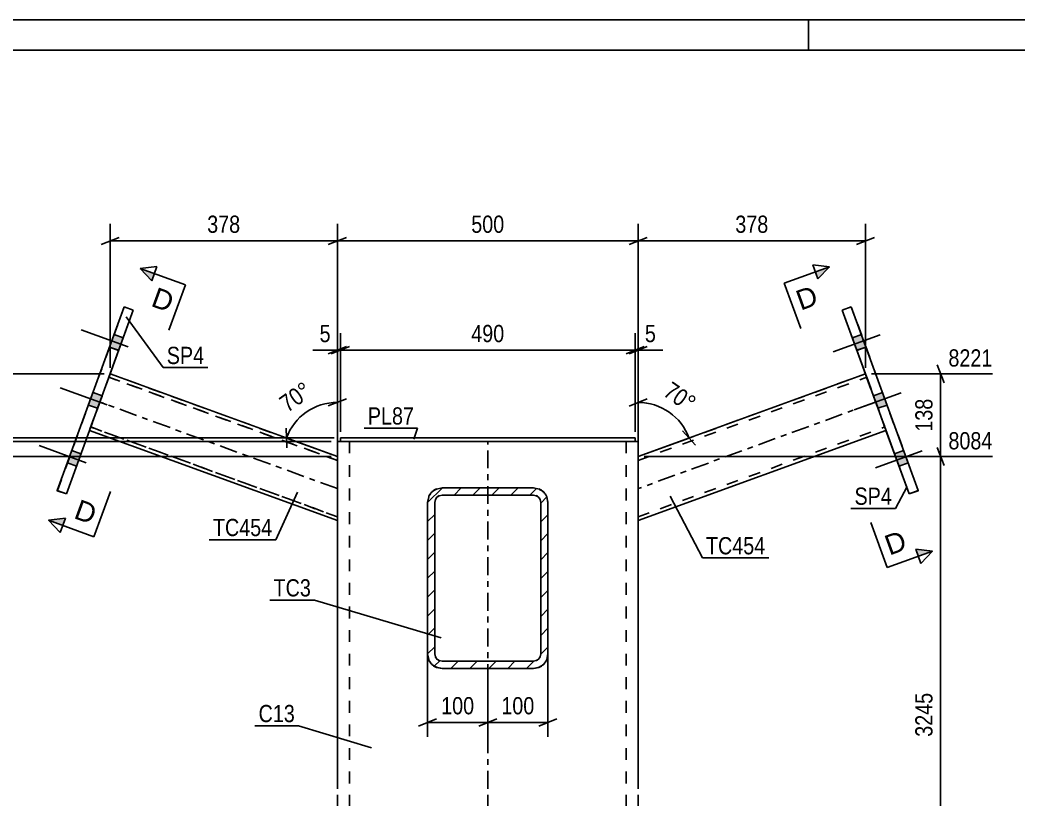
# Model space of a CAD drawing. Header units: millimetres. Extents: x 0 to 594, y 0 to 420.
# Drawn here: x 253 to 418.8, y 290.5 to 420 of the extents above; entities that cross this region are included whole.
import ezdxf

# ---------------------------------------------------------------- set-up
doc = ezdxf.new("R2010")
doc.units = ezdxf.units.MM
doc.linetypes.add('DXK_LINE_DOT2', pattern=[3.9198, 1.9599, -1.9599])
doc.linetypes.add('DXK_LINE_DOT3', pattern=[5.9187, 2.979, -0.9799, 0.9799, -0.9799])
doc.styles.add('Arial', font='ARIAL.TTF', dxfattribs={"height": 0.2})
doc.styles.add('Arial Narrow', font='ARIALN.TTF', dxfattribs={"height": 0.2})

# ---------------------------------------------------------------- blocks, each defined once
blk = doc.blocks.new('Unknown-681868662-1134')
at = {"color": 5, "linetype": 'Continuous'}
for p, q in [((594, 420), (0, 420)), ((384, 415), (384, 420)), ((589, 415), (5, 415))]:
    blk.add_line(p, q, dxfattribs=at)
blk = doc.blocks.new('Part-681868662-1384 - 1250')
at = {"color": 7, "linetype": 'DXK_LINE_DOT2'}
for p, q in [((267.68, 360.49), (264.74, 352.39)), ((267.68, 360.49), (264.77, 352.48)), ((267.67, 360.46), (264.78, 352.52)), ((267.67, 360.45), (264.85, 352.7)), ((267.67, 360.45), (267.71, 360.58)), ((267.71, 360.58), (267.67, 360.46)), ((267.82, 360.85), (267.68, 360.49)), ((267.68, 360.49), (267.82, 360.85)), ((267.71, 360.58), (267.73, 360.62)), ((267.73, 360.62), (267.71, 360.58)), ((267.73, 360.62), (305.71, 346.8)), ((305.71, 346.8), (267.73, 360.62)), ((267.73, 360.62), (267.73, 360.62)), ((267.9, 361.1), (267.82, 360.85)), ((267.82, 360.85), (267.9, 361.1)), ((267.94, 361.18), (267.9, 361.1)), ((267.9, 361.1), (267.94, 361.18)), ((305.71, 347.43), (267.94, 361.18)), ((267.94, 361.18), (267.94, 361.18)), ((264.55, 351.87), (264.52, 351.79)), ((264.52, 351.79), (264.55, 351.87)), ((264.52, 351.79), (264.52, 351.79)), ((264.64, 352.12), (264.55, 351.87)), ((264.55, 351.87), (264.64, 352.12)), ((264.64, 352.12), (264.77, 352.48)), ((264.74, 352.39), (264.64, 352.12)), ((264.74, 352.39), (264.72, 352.35)), ((264.72, 352.35), (264.74, 352.39)), ((264.72, 352.35), (305.71, 337.43)), ((305.71, 337.43), (264.72, 352.35)), ((264.72, 352.35), (264.72, 352.35)), ((264.78, 352.52), (264.74, 352.39)), ((264.74, 352.39), (264.77, 352.48)), ((264.77, 352.48), (264.78, 352.52)), ((264.78, 352.52), (264.85, 352.7)), ((305.71, 336.79), (305.71, 347.44))]:
    blk.add_line(p, q, dxfattribs=at)
at = {"color": 2, "linetype": 'Continuous'}
for p, q in [((305.71, 347.44), (267.94, 361.18)), ((264.52, 351.79), (305.71, 336.79)), ((305.71, 336.79), (264.52, 351.79))]:
    blk.add_line(p, q, dxfattribs=at)
at = {"color": 7, "linetype": 'DXK_LINE_DOT3'}
blk.add_line((305.71, 342.11), (266.23, 356.49), dxfattribs=at)
blk = doc.blocks.new('Part-681868662-1276 - 1250')
at = {"color": 2, "linetype": 'Continuous'}
for p, q in [((391.14, 372.31), (389.64, 371.76)), ((389.64, 371.76), (400.75, 341.22)), ((389.64, 371.76), (389.64, 371.75)), ((389.64, 371.75), (389.64, 371.75)), ((389.64, 371.75), (393.48, 361.18)), ((402.26, 341.77), (391.14, 372.31)), ((396.9, 351.79), (400.75, 341.21)), ((400.75, 341.22), (402.26, 341.77)), ((402.26, 341.76), (400.75, 341.21)), ((402.26, 341.76), (402.25, 341.77)), ((402.26, 341.77), (402.26, 341.76)), ((400.75, 341.21), (400.75, 341.22))]:
    blk.add_line(p, q, dxfattribs=at)
at = {"color": 7, "linetype": 'DXK_LINE_DOT2'}
for p, q in [((389.64, 371.75), (391.14, 372.3)), ((391.14, 372.31), (391.14, 372.3)), ((402.25, 341.77), (391.14, 372.3)), ((393.48, 361.18), (396.9, 351.79))]:
    blk.add_line(p, q, dxfattribs=at)
blk = doc.blocks.new('Part-681868662-1306 - 1250')
at = {"color": 2, "linetype": 'Continuous'}
for p, q in [((393.48, 361.18), (355.71, 347.44)), ((355.71, 336.79), (396.9, 351.79)), ((355.71, 336.79), (396.9, 351.79))]:
    blk.add_line(p, q, dxfattribs=at)
at = {"color": 7, "linetype": 'DXK_LINE_DOT2'}
for p, q in [((355.71, 347.43), (393.48, 361.18)), ((355.71, 346.8), (393.69, 360.62)), ((355.71, 346.8), (393.69, 360.62)), ((393.48, 361.18), (393.48, 361.18)), ((393.48, 361.18), (393.52, 361.1)), ((393.52, 361.1), (393.48, 361.18)), ((393.52, 361.1), (393.6, 360.85)), ((393.6, 360.85), (393.52, 361.1)), ((393.6, 360.85), (393.74, 360.49)), ((393.69, 360.62), (393.6, 360.85)), ((393.69, 360.62), (396.68, 352.39)), ((393.69, 360.62), (393.69, 360.62)), ((393.71, 360.58), (393.69, 360.62)), ((393.69, 360.62), (393.71, 360.58)), ((393.75, 360.46), (393.71, 360.58)), ((393.71, 360.58), (393.75, 360.45)), ((393.74, 360.49), (396.65, 352.48)), ((393.75, 360.46), (396.64, 352.52)), ((393.75, 360.45), (393.82, 360.27)), ((393.82, 360.27), (396.64, 352.52)), ((355.71, 337.43), (396.7, 352.35)), ((355.71, 337.43), (396.7, 352.35)), ((396.64, 352.52), (396.68, 352.39)), ((396.68, 352.39), (396.64, 352.52)), ((396.65, 352.48), (396.78, 352.12)), ((396.68, 352.39), (396.7, 352.35)), ((396.7, 352.35), (396.68, 352.39)), ((396.78, 352.12), (396.68, 352.39)), ((396.7, 352.35), (396.7, 352.35)), ((396.78, 352.12), (396.87, 351.87)), ((396.87, 351.87), (396.78, 352.12)), ((396.87, 351.87), (396.9, 351.79)), ((396.9, 351.79), (396.87, 351.87)), ((396.9, 351.79), (396.9, 351.79)), ((355.71, 347.44), (355.71, 336.79))]:
    blk.add_line(p, q, dxfattribs=at)
at = {"color": 7, "linetype": 'DXK_LINE_DOT3'}
blk.add_line((395.19, 356.49), (355.71, 342.11), dxfattribs=at)
blk = doc.blocks.new('Part-681868662-1321 - 1250')
at = {"color": 2, "linetype": 'Continuous'}
for p, q in [((355.21, 350.54), (306.21, 350.54)), ((306.21, 349.94), (306.21, 350.54)), ((355.21, 349.94), (355.21, 350.54)), ((306.21, 349.94), (307.89, 349.94)), ((355.21, 349.94), (353.53, 349.94))]:
    blk.add_line(p, q, dxfattribs=at)
at = {"color": 7, "linetype": 'DXK_LINE_DOT2'}
for p, q in [((306.21, 350.53), (355.21, 350.53)), ((306.21, 349.93), (306.21, 349.94)), ((306.21, 349.93), (306.21, 349.94)), ((355.21, 349.93), (306.21, 349.93)), ((353.53, 349.94), (307.89, 349.94)), ((355.21, 349.93), (355.21, 349.94)), ((355.21, 349.94), (355.21, 349.93))]:
    blk.add_line(p, q, dxfattribs=at)
blk = doc.blocks.new('Part-681868662-1347 - 1250')
at = {"color": 7, "linetype": 'DXK_LINE_DOT2'}
for p, q in [((323.11, 342.21), (322.19, 342.03)), ((323.11, 342.21), (338.31, 342.21)), ((323.11, 342.21), (323.11, 342.21)), ((338.31, 342.21), (338.31, 342.21)), ((339.23, 342.03), (338.31, 342.21)), ((320.89, 340.73), (320.71, 339.81)), ((321.91, 339.81), (322, 340.27)), ((322, 340.27), (322, 340.27)), ((322.65, 340.92), (323.11, 341.01)), ((323.11, 341.01), (323.11, 341.01)), ((323.11, 341.01), (338.31, 341.01)), ((338.31, 341.01), (338.31, 341.01)), ((338.31, 341.01), (338.77, 340.92)), ((339.42, 340.27), (339.42, 340.27)), ((339.42, 340.27), (339.51, 339.81)), ((340.71, 339.81), (340.53, 340.73)), ((320.71, 339.81), (320.71, 314.61)), ((321.91, 339.81), (321.91, 339.81)), ((321.91, 314.61), (321.91, 339.81)), ((339.51, 339.81), (339.51, 339.81)), ((339.51, 314.61), (339.51, 339.81)), ((340.71, 339.81), (340.71, 314.61)), ((320.71, 314.61), (320.89, 313.7)), ((320.89, 313.69), (320.89, 313.7)), ((321.91, 314.61), (321.91, 314.61)), ((322, 314.15), (321.91, 314.61)), ((339.51, 314.61), (339.42, 314.15)), ((339.51, 314.61), (339.51, 314.61)), ((340.53, 313.7), (340.71, 314.61)), ((340.53, 313.69), (340.53, 313.7)), ((322.19, 312.4), (323.11, 312.21)), ((323.11, 313.41), (322.65, 313.51)), ((323.11, 313.41), (323.11, 313.41)), ((323.11, 313.41), (338.31, 313.41)), ((323.11, 312.21), (338.31, 312.21)), ((323.11, 312.21), (323.11, 312.21)), ((338.77, 313.51), (338.31, 313.41)), ((338.31, 313.41), (338.31, 313.41)), ((338.31, 312.21), (339.23, 312.4)), ((338.31, 312.21), (338.31, 312.21))]:
    blk.add_line(p, q, dxfattribs=at)
at = {"color": 7, "linetype": 'DXK_LINE_DOT3'}
blk.add_line((330.71, 327.21), (330.71, 327.22), dxfattribs=at)
at = {"color": 7, "linetype": 'DXK_LINE_DOT2'}
for centre, radius, start, end in [((323.11, 339.81), 2.4, 112.5, 157.5), ((338.31, 339.81), 2.4, 22.5, 67.5), ((323.11, 339.81), 1.2, 112.5, 157.5), ((338.31, 339.81), 1.2, 22.5, 67.5), ((323.11, 314.61), 2.4, 202.5, 247.5), ((323.11, 314.61), 1.2, 202.5, 247.5), ((338.31, 314.61), 1.2, 292.5, 337.5), ((338.31, 314.61), 2.4, 292.5, 337.5)]:
    blk.add_arc(centre, radius, start, end, dxfattribs=at)
blk = doc.blocks.new('Part-681868662-1379 - 1250')
at = {"linetype": 'Continuous'}
h = blk.add_hatch(dxfattribs=at)
h.set_pattern_fill('', scale=0.7, style=0, pattern_type=0)
h.set_pattern_definition([(45, (320.71, 314.626), (-1.57154, 1.57154), [])])
h.paths.add_polyline_path([(320.71, 339.83), (320.71, 314.63), (320.89, 313.71), (321.41, 312.93), (322.19, 312.41), (323.11, 312.23), (338.31, 312.23), (339.23, 312.41), (340.01, 312.93), (340.53, 313.71), (340.71, 314.63), (340.71, 339.83), (340.53, 340.74), (340.01, 341.52), (339.23, 342.04), (338.31, 342.23), (323.11, 342.23), (322.19, 342.04), (321.41, 341.52), (320.89, 340.74)])
h.paths.add_polyline_path([(322.26, 340.67), (322.65, 340.93), (323.11, 341.03), (338.31, 341.03), (338.77, 340.93), (339.16, 340.67), (339.42, 340.29), (339.51, 339.83), (339.51, 314.63), (339.42, 314.17), (339.16, 313.78), (338.77, 313.52), (338.31, 313.43), (323.11, 313.43), (322.65, 313.52), (322.26, 313.78), (322, 314.17), (321.91, 314.63), (321.91, 339.83), (322, 340.29)])
at = {"color": 2, "linetype": 'Continuous'}
for p, q in [((323.11, 342.23), (322.19, 342.04)), ((323.11, 342.23), (338.31, 342.23)), ((339.23, 342.04), (338.31, 342.23)), ((320.89, 340.74), (320.71, 339.83)), ((321.91, 339.83), (322, 340.29)), ((322.65, 340.93), (323.11, 341.03)), ((323.11, 341.02), (322.65, 340.93)), ((323.11, 341.02), (323.11, 341.03)), ((323.11, 341.03), (338.31, 341.03)), ((323.11, 341.02), (338.31, 341.02)), ((338.31, 341.02), (338.31, 341.03)), ((338.31, 341.03), (338.77, 340.93)), ((338.77, 340.93), (338.31, 341.02)), ((339.42, 340.29), (339.51, 339.83)), ((340.71, 339.83), (340.53, 340.74)), ((320.71, 314.63), (320.71, 339.83)), ((321.91, 314.63), (321.91, 339.83)), ((339.51, 314.63), (339.51, 339.83)), ((340.71, 314.63), (340.71, 339.83)), ((320.71, 314.63), (320.89, 313.71)), ((322, 314.17), (321.91, 314.63)), ((339.51, 314.63), (339.42, 314.17)), ((340.53, 313.71), (340.71, 314.63)), ((323.11, 312.22), (322.19, 312.41)), ((322.19, 312.41), (323.11, 312.23)), ((323.11, 313.43), (322.65, 313.52)), ((323.11, 313.43), (338.31, 313.43)), ((323.11, 312.22), (323.11, 312.23)), ((323.11, 312.23), (338.31, 312.23)), ((323.11, 312.22), (338.31, 312.22)), ((338.77, 313.52), (338.31, 313.43)), ((339.23, 312.41), (338.31, 312.22)), ((338.31, 312.23), (339.23, 312.41)), ((338.31, 312.22), (338.31, 312.23))]:
    blk.add_line(p, q, dxfattribs=at)
at = {"color": 7, "linetype": 'DXK_LINE_DOT2'}
for p, q in [((322.19, 342.04), (323.11, 342.22)), ((323.11, 342.22), (323.11, 342.23)), ((323.11, 342.22), (338.31, 342.22)), ((338.31, 342.22), (338.31, 342.23)), ((338.31, 342.22), (339.23, 342.04)), ((320.71, 339.82), (320.89, 340.74)), ((322, 340.28), (321.91, 339.82)), ((322, 340.28), (322, 340.29)), ((339.42, 340.28), (339.42, 340.29)), ((339.51, 339.82), (339.42, 340.28)), ((340.53, 340.74), (340.71, 339.82)), ((320.71, 339.83), (320.71, 314.62)), ((321.91, 339.82), (321.91, 339.83)), ((321.91, 314.62), (321.91, 339.82)), ((339.51, 339.82), (339.51, 339.83)), ((339.51, 314.62), (339.51, 339.82)), ((340.71, 339.83), (340.71, 314.62)), ((320.89, 313.7), (320.71, 314.62)), ((320.89, 313.7), (320.89, 313.71)), ((321.91, 314.62), (321.91, 314.63)), ((321.91, 314.62), (322, 314.16)), ((339.42, 314.16), (339.51, 314.62)), ((339.51, 314.62), (339.51, 314.63)), ((340.71, 314.62), (340.53, 313.7)), ((340.53, 313.7), (340.53, 313.71)), ((340.71, 314.62), (340.71, 314.63)), ((322.65, 313.51), (323.11, 313.42)), ((323.11, 313.42), (323.11, 313.43)), ((323.11, 313.42), (338.31, 313.42)), ((338.31, 313.42), (338.77, 313.51)), ((338.31, 313.42), (338.31, 313.43))]:
    blk.add_line(p, q, dxfattribs=at)
at = {"color": 7, "linetype": 'DXK_LINE_DOT3'}
blk.add_line((330.71, 327.22), (330.71, 327.23), dxfattribs=at)
at = {"color": 7, "linetype": 'DXK_LINE_DOT2'}
for centre, radius, start, end in [((323.11, 339.82), 2.4, 112.5, 157.5), ((338.31, 339.82), 2.4, 22.5, 67.5), ((323.11, 314.62), 1.2, 202.5, 247.5), ((338.31, 314.62), 1.2, 292.5, 337.5)]:
    blk.add_arc(centre, radius, start, end, dxfattribs=at)
at = {"color": 2, "linetype": 'Continuous'}
for centre, radius, start, end in [((323.11, 339.83), 2.4, 112.5, 157.5), ((338.31, 339.83), 2.4, 22.5, 67.5), ((323.11, 339.82), 1.2, 112.5, 157.5), ((323.11, 339.83), 1.2, 112.5, 157.5), ((338.31, 339.82), 1.2, 22.5, 67.5), ((338.31, 339.83), 1.2, 22.5, 67.5), ((323.11, 314.63), 2.4, 202.5, 247.5), ((323.11, 314.62), 2.4, 202.5, 247.5), ((323.11, 314.63), 1.2, 202.5, 247.5), ((338.31, 314.63), 1.2, 292.5, 337.5), ((338.31, 314.63), 2.4, 292.5, 337.5), ((338.31, 314.62), 2.4, 292.5, 337.5)]:
    blk.add_arc(centre, radius, start, end, dxfattribs=at)
blk = doc.blocks.new('Part-681868662-1464 - 1250')
at = {"linetype": 'Continuous'}
blk.add_hatch(color=2, dxfattribs=at).paths.add_polyline_path([(305.71, 210.96), (304.91, 212.36), (306.51, 212.36)])
at = {"color": 2, "linetype": 'Continuous'}
for p, q in [((305.71, 349.94), (305.71, 292.21)), ((305.71, 349.94), (306.01, 349.94)), ((306.01, 349.94), (306.21, 349.94)), ((307.89, 349.94), (308.18, 349.94)), ((308.18, 349.94), (309.71, 349.94)), ((309.71, 349.94), (351.71, 349.94)), ((351.71, 349.94), (353.24, 349.94)), ((353.53, 349.94), (353.24, 349.94)), ((355.41, 349.94), (355.21, 349.94)), ((355.41, 349.94), (355.71, 349.94)), ((355.71, 349.94), (355.71, 292.21)), ((305.71, 291.21), (305.71, 211.9)), ((355.71, 291.21), (355.71, 211.9)), ((305.71, 210.96), (304.91, 212.36)), ((304.91, 212.36), (306.51, 212.36)), ((306.51, 212.36), (305.71, 210.96)), ((305.71, 210.9), (305.71, 190.9)), ((355.71, 210.9), (355.71, 190.9))]:
    blk.add_line(p, q, dxfattribs=at)
at = {"color": 7, "linetype": 'DXK_LINE_DOT2'}
for p, q in [((306.01, 349.93), (305.71, 349.93)), ((306.88, 349.93), (306.01, 349.93)), ((306.21, 349.94), (306.88, 349.94)), ((306.88, 349.94), (307.89, 349.94)), ((308.18, 349.93), (306.88, 349.93)), ((307.71, 349.94), (307.71, 292.21)), ((307.86, 349.94), (307.71, 349.94)), ((307.71, 349.93), (307.86, 349.93)), ((308.3, 349.94), (307.86, 349.94)), ((307.86, 349.93), (308.3, 349.93)), ((309.71, 349.93), (308.18, 349.93)), ((308.94, 349.94), (308.3, 349.94)), ((308.3, 349.93), (308.94, 349.93)), ((309.71, 349.94), (308.94, 349.94)), ((308.94, 349.93), (309.71, 349.93)), ((309.71, 349.94), (351.71, 349.94)), ((309.71, 349.93), (351.71, 349.93)), ((309.71, 349.93), (351.71, 349.93)), ((352.48, 349.94), (351.71, 349.94)), ((351.71, 349.93), (352.48, 349.93)), ((353.24, 349.93), (351.71, 349.93)), ((353.12, 349.94), (352.48, 349.94)), ((352.48, 349.93), (353.12, 349.93)), ((353.56, 349.94), (353.12, 349.94)), ((353.12, 349.93), (353.56, 349.93)), ((354.54, 349.93), (353.24, 349.93)), ((354.54, 349.94), (353.53, 349.94)), ((353.71, 349.94), (353.56, 349.94)), ((353.56, 349.93), (353.71, 349.93)), ((353.71, 349.94), (353.71, 292.21)), ((355.21, 349.94), (354.54, 349.94)), ((355.41, 349.93), (354.54, 349.93)), ((355.71, 349.93), (355.41, 349.93)), ((307.71, 291.21), (307.71, 211.9)), ((353.71, 291.21), (353.71, 211.9)), ((307.71, 210.9), (307.71, 175.89)), ((353.71, 210.9), (353.71, 175.89)), ((305.71, 190.9), (305.71, 175.89)), ((355.71, 190.9), (355.71, 175.89)), ((305.71, 175.89), (305.71, 175.9)), ((306.01, 175.9), (305.71, 175.9)), ((305.71, 175.89), (306.01, 175.89)), ((306.88, 175.9), (306.01, 175.9)), ((306.01, 175.89), (306.88, 175.89)), ((308.18, 175.9), (306.88, 175.9)), ((306.88, 175.89), (308.18, 175.89)), ((307.71, 175.89), (307.71, 175.9)), ((307.71, 175.9), (307.86, 175.9)), ((307.86, 175.89), (307.71, 175.89)), ((307.86, 175.9), (308.3, 175.9)), ((308.3, 175.89), (307.86, 175.89)), ((309.71, 175.9), (308.18, 175.9)), ((308.18, 175.89), (309.71, 175.89)), ((308.3, 175.9), (308.94, 175.9)), ((308.94, 175.89), (308.3, 175.89)), ((308.94, 175.9), (309.71, 175.9)), ((309.71, 175.89), (308.94, 175.89)), ((309.71, 175.9), (351.71, 175.9)), ((309.71, 175.9), (351.71, 175.9)), ((309.71, 175.89), (351.71, 175.89)), ((309.71, 175.89), (351.71, 175.89)), ((351.71, 175.9), (352.48, 175.9)), ((353.24, 175.9), (351.71, 175.9)), ((352.48, 175.89), (351.71, 175.89)), ((351.71, 175.89), (353.24, 175.89)), ((352.48, 175.9), (353.12, 175.9)), ((353.12, 175.89), (352.48, 175.89)), ((353.12, 175.9), (353.56, 175.9)), ((353.56, 175.89), (353.12, 175.89)), ((354.54, 175.9), (353.24, 175.9)), ((353.24, 175.89), (354.54, 175.89)), ((353.56, 175.9), (353.71, 175.9)), ((353.71, 175.89), (353.56, 175.89)), ((353.71, 175.89), (353.71, 175.9)), ((355.41, 175.9), (354.54, 175.9)), ((354.54, 175.89), (355.41, 175.89)), ((355.71, 175.9), (355.41, 175.9)), ((355.41, 175.89), (355.71, 175.89)), ((355.71, 175.89), (355.71, 175.9))]:
    blk.add_line(p, q, dxfattribs=at)
at = {"color": 7, "linetype": 'DXK_LINE_DOT3'}
for p, q in [((330.71, 292.21), (330.71, 349.94)), ((330.71, 211.9), (330.71, 291.21)), ((330.71, 175.89), (330.71, 210.9))]:
    blk.add_line(p, q, dxfattribs=at)
at = {"color": 2, "linetype": 'Continuous'}
blk.add_circle((305.71, 211.86), 1, dxfattribs=at)
blk = doc.blocks.new('Part-681868662-1406 - 1250')
at = {"color": 2, "linetype": 'Continuous'}
for p, q in [((270.28, 372.31), (259.16, 341.77)), ((260.67, 341.22), (271.78, 371.76)), ((271.78, 371.75), (267.94, 361.18)), ((271.78, 371.76), (270.28, 372.31)), ((271.78, 371.76), (271.78, 371.75)), ((271.78, 371.75), (271.78, 371.75)), ((264.52, 351.79), (260.67, 341.21)), ((259.16, 341.77), (260.67, 341.22)), ((259.16, 341.77), (259.16, 341.76)), ((259.16, 341.76), (259.17, 341.77)), ((260.67, 341.21), (259.16, 341.76)), ((260.67, 341.22), (260.67, 341.21))]:
    blk.add_line(p, q, dxfattribs=at)
at = {"color": 7, "linetype": 'DXK_LINE_DOT2'}
for p, q in [((259.17, 341.77), (270.28, 372.3)), ((270.28, 372.31), (270.28, 372.3)), ((270.28, 372.3), (271.78, 371.75)), ((267.94, 361.18), (264.52, 351.79))]:
    blk.add_line(p, q, dxfattribs=at)
blk = doc.blocks.new('Bolt-681868662-1407 - 1250')
at = {"linetype": 'Continuous'}
for points in [[(269.35, 365.08), (270.11, 367.15), (268.6, 367.7), (267.85, 365.63)], [(269.35, 365.08), (270.11, 367.15), (268.6, 367.7), (267.85, 365.63)], [(269.35, 365.09), (270.11, 367.15), (268.6, 367.7), (267.85, 365.63)], [(265.85, 355.45), (266.6, 357.52), (265.1, 358.07), (264.35, 356)], [(265.85, 355.45), (266.6, 357.52), (265.1, 358.06), (264.35, 356)], [(262.34, 345.82), (263.1, 347.89), (261.59, 348.44), (260.84, 346.37)], [(262.34, 345.82), (263.1, 347.89), (261.59, 348.43), (260.84, 346.37)], [(262.34, 345.82), (263.1, 347.89), (261.59, 348.43), (260.84, 346.37)]]:
    blk.add_hatch(color=1, dxfattribs=at).paths.add_polyline_path(points)
at = {"color": 1, "linetype": 'Continuous'}
for p, q in [((270.95, 365.67), (263.15, 368.51)), ((270.95, 365.67), (263.15, 368.51)), ((270.95, 365.67), (263.15, 368.51)), ((270.11, 367.15), (268.6, 367.7)), ((270.11, 367.15), (268.6, 367.7)), ((270.11, 367.15), (268.6, 367.7)), ((269.35, 365.08), (267.85, 365.63)), ((269.35, 365.08), (267.85, 365.63)), ((269.35, 365.09), (267.85, 365.63)), ((267.45, 356.04), (259.65, 358.88)), ((267.45, 356.04), (259.65, 358.88)), ((266.6, 357.52), (265.1, 358.07)), ((266.6, 357.52), (265.1, 358.06)), ((265.85, 355.45), (264.35, 356)), ((265.85, 355.45), (264.35, 356)), ((263.94, 346.41), (256.14, 349.25)), ((263.94, 346.41), (256.14, 349.25)), ((263.94, 346.41), (256.14, 349.25)), ((263.1, 347.89), (261.59, 348.44)), ((263.1, 347.89), (261.59, 348.43)), ((263.1, 347.89), (261.59, 348.43)), ((262.34, 345.82), (260.84, 346.37)), ((262.34, 345.82), (260.84, 346.37)), ((262.34, 345.82), (260.84, 346.37))]:
    blk.add_line(p, q, dxfattribs=at)
blk = doc.blocks.new('Bolt-681868662-1485 - 1250')
at = {"linetype": 'Continuous'}
for points in [[(393.57, 365.63), (392.82, 367.7), (391.31, 367.15), (392.07, 365.08)], [(393.57, 365.63), (392.82, 367.7), (391.31, 367.15), (392.07, 365.08)], [(393.57, 365.63), (392.82, 367.7), (391.31, 367.15), (392.07, 365.09)], [(397.07, 356), (396.32, 358.07), (394.82, 357.52), (395.57, 355.45)], [(397.07, 356), (396.32, 358.06), (394.82, 357.52), (395.57, 355.45)], [(400.58, 346.37), (399.83, 348.44), (398.32, 347.89), (399.08, 345.82)], [(400.58, 346.37), (399.83, 348.43), (398.32, 347.89), (399.08, 345.82)], [(400.58, 346.37), (399.83, 348.43), (398.32, 347.89), (399.08, 345.82)]]:
    blk.add_hatch(color=1, dxfattribs=at).paths.add_polyline_path(points)
at = {"color": 1, "linetype": 'Continuous'}
for p, q in [((395.92, 367.66), (388.12, 364.82)), ((395.92, 367.66), (388.12, 364.82)), ((395.92, 367.65), (388.12, 364.82)), ((392.82, 367.7), (391.31, 367.15)), ((392.82, 367.7), (391.31, 367.15)), ((392.82, 367.7), (391.31, 367.15)), ((393.57, 365.63), (392.07, 365.08)), ((393.57, 365.63), (392.07, 365.08)), ((393.57, 365.63), (392.07, 365.09)), ((399.42, 358.03), (391.62, 355.19)), ((399.42, 358.02), (391.62, 355.18)), ((396.32, 358.07), (394.82, 357.52)), ((396.32, 358.06), (394.82, 357.52)), ((397.07, 356), (395.57, 355.45)), ((397.07, 356), (395.57, 355.45)), ((402.93, 348.39), (395.13, 345.55)), ((402.93, 348.39), (395.13, 345.55)), ((402.93, 348.39), (395.13, 345.56)), ((399.83, 348.44), (398.32, 347.89)), ((399.83, 348.43), (398.32, 347.89)), ((399.83, 348.43), (398.32, 347.89)), ((400.58, 346.37), (399.08, 345.82)), ((400.58, 346.37), (399.08, 345.82)), ((400.58, 346.37), (399.08, 345.82))]:
    blk.add_line(p, q, dxfattribs=at)
blk = doc.blocks.new('StraightDimension-681868662-1768 - 1250')
at = {"color": 7, "linetype": 'Continuous'}
for p, q in [((320.71, 326.21), (320.71, 300.84)), ((330.71, 311.23), (330.71, 300.84)), ((319.21, 302.64), (322.21, 303.84)), ((332.21, 303.84), (329.21, 302.64)), ((320.71, 303.24), (330.71, 303.24))]:
    blk.add_line(p, q, dxfattribs=at)
at = {"color": 0}
blk.add_wipeout([(329.05, 303.99), (329.05, 308.19), (322.37, 308.19), (322.37, 303.99)], dxfattribs=at)
at = {"color": 3, "style": 'Arial Narrow'}
blk.add_text('100', height=2.863, dxfattribs=at).set_placement((322.97, 304.59))
blk = doc.blocks.new('StraightDimension-681868662-10422 - 1250')
at = {"color": 7, "linetype": 'Continuous'}
for p, q in [((233.89, 348.44), (232.69, 351.44)), ((304.71, 349.94), (230.44, 349.94)), ((233.29, 175.89), (233.29, 349.94)), ((289.71, 175.89), (230.44, 175.89)), ((232.69, 177.39), (233.89, 174.39))]:
    blk.add_line(p, q, dxfattribs=at)
at = {"color": 0}
blk.add_wipeout([(232.54, 267.17), (228.34, 267.17), (228.34, 258.66), (232.54, 258.66)], dxfattribs=at)
at = {"color": 3, "style": 'Arial Narrow'}
blk.add_text('8109', height=2.863, rotation=90.0002, dxfattribs=at).set_placement((231.94, 259.26))
blk = doc.blocks.new('StraightDimension-681868662-1778 - 1250')
at = {"color": 7, "linetype": 'Continuous'}
for p, q in [((355.21, 351.54), (355.21, 367.95)), ((355.71, 350.94), (355.71, 367.95)), ((353.71, 364.5), (356.71, 365.7)), ((357.21, 365.7), (354.21, 364.5)), ((355.21, 365.1), (355.71, 365.1))]:
    blk.add_line(p, q, dxfattribs=at)
at = {"color": 0}
blk.add_wipeout([(359.26, 365.85), (359.26, 370.05), (356.23, 370.05), (356.23, 365.85)], dxfattribs=at)
at = {"color": 7, "linetype": 'Continuous'}
blk.add_line((355.71, 365.1), (359.79, 365.1), dxfattribs=at)
blk.add_line((355.71, 365.1), (359.79, 365.1), dxfattribs=at)
at = {"color": 3, "style": 'Arial Narrow'}
blk.add_text('5', height=2.86, dxfattribs=at).set_placement((356.83, 366.45))
blk = doc.blocks.new('AngleDimension-681868662-1524 - 1250')
at = {"color": 7, "linetype": 'Continuous'}
for p, q in [((304.21, 355.84), (307.21, 357.04)), ((305.71, 348.44), (305.71, 356.44)), ((305.71, 356.44), (305.71, 347.44)), ((297.2, 352.13), (297.3, 348.9)), ((297.25, 350.51), (305.71, 347.44))]:
    blk.add_line(p, q, dxfattribs=at)
blk.add_arc((305.71, 347.44), 9, 90, 160, dxfattribs=at)
at = {"color": 0}
blk.add_wipeout([(302.57, 357.55), (300.16, 360.99), (294.87, 357.28), (297.28, 353.84)], dxfattribs=at)
at = {"color": 3, "style": 'Arial Narrow'}
blk.add_text('70°', height=2.863, rotation=35.002, dxfattribs=at).set_placement((297.43, 354.68))
blk = doc.blocks.new('AngleDimension-681868662-1520 - 1250')
at = {"color": 7, "linetype": 'Continuous'}
for p, q in [((357.21, 357.03), (354.21, 355.83)), ((355.71, 348.43), (355.71, 356.43)), ((355.71, 356.43), (355.71, 347.43)), ((363.09, 351.71), (365.24, 349.3)), ((364.17, 350.51), (355.71, 347.43))]:
    blk.add_line(p, q, dxfattribs=at)
blk.add_arc((355.71, 347.43), 9, 20, 90, dxfattribs=at)
at = {"color": 0}
blk.add_wipeout([(364.14, 353.83), (366.55, 357.28), (361.26, 360.98), (358.85, 357.54)], dxfattribs=at)
at = {"color": 3, "style": 'Arial Narrow'}
blk.add_text('70°', height=2.863, rotation=-35.002, dxfattribs=at).set_placement((359.68, 357.69))
blk = doc.blocks.new('StraightDimension-681868662-1759 - 1250')
at = {"color": 7, "linetype": 'Continuous'}
for p, q in [((340.71, 326.21), (340.71, 300.84)), ((330.71, 311.23), (330.71, 300.84)), ((329.21, 302.64), (332.21, 303.84)), ((342.21, 303.84), (339.21, 302.64)), ((330.71, 303.24), (340.71, 303.24))]:
    blk.add_line(p, q, dxfattribs=at)
at = {"color": 0}
blk.add_wipeout([(339.05, 303.99), (339.05, 308.19), (332.37, 308.19), (332.37, 303.99)], dxfattribs=at)
at = {"color": 3, "style": 'Arial Narrow'}
blk.add_text('100', height=2.863, dxfattribs=at).set_placement((332.97, 304.59))
blk = doc.blocks.new('StraightDimension-681868662-1784 - 1250')
at = {"color": 7, "linetype": 'Continuous'}
for p, q in [((306.21, 351.54), (306.21, 367.95)), ((355.21, 351.54), (355.21, 367.95)), ((307.71, 365.7), (304.71, 364.5)), ((306.21, 365.1), (355.21, 365.1)), ((353.71, 364.5), (356.71, 365.7))]:
    blk.add_line(p, q, dxfattribs=at)
at = {"color": 0}
blk.add_wipeout([(334.05, 365.85), (334.05, 370.05), (327.37, 370.05), (327.37, 365.85)], dxfattribs=at)
at = {"color": 3, "style": 'Arial Narrow'}
blk.add_text('490', height=2.863, dxfattribs=at).set_placement((327.97, 366.45))
blk = doc.blocks.new('StraightDimension-681868662-1792 - 1250')
at = {"color": 7, "linetype": 'Continuous'}
for p, q in [((305.71, 350.94), (305.71, 367.95)), ((306.21, 351.54), (306.21, 367.95)), ((304.21, 364.5), (307.21, 365.7)), ((307.71, 365.7), (304.71, 364.5)), ((305.71, 365.1), (306.21, 365.1))]:
    blk.add_line(p, q, dxfattribs=at)
at = {"color": 0}
blk.add_wipeout([(305.18, 365.85), (305.18, 370.05), (302.16, 370.05), (302.16, 365.85)], dxfattribs=at)
at = {"color": 7, "linetype": 'Continuous'}
blk.add_line((305.71, 365.1), (301.63, 365.1), dxfattribs=at)
blk.add_line((305.71, 365.1), (301.63, 365.1), dxfattribs=at)
at = {"color": 3, "style": 'Arial Narrow'}
blk.add_text('5', height=2.86, dxfattribs=at).set_placement((302.76, 366.45))
blk = doc.blocks.new('StraightDimension-681868662-10421 - 1250')
at = {"color": 7, "linetype": 'Continuous'}
for p, q in [((232.69, 352.04), (233.89, 349.04)), ((305.21, 350.54), (230.44, 350.54)), ((233.89, 348.44), (232.69, 351.44)), ((233.29, 349.94), (233.29, 350.54)), ((304.71, 349.94), (230.44, 349.94))]:
    blk.add_line(p, q, dxfattribs=at)
at = {"color": 0}
blk.add_wipeout([(232.54, 354.09), (228.34, 354.09), (228.34, 351.07), (232.54, 351.07)], dxfattribs=at)
at = {"color": 7, "linetype": 'Continuous'}
blk.add_line((233.29, 350.54), (233.29, 354.62), dxfattribs=at)
blk.add_line((233.29, 350.54), (233.29, 354.62), dxfattribs=at)
at = {"color": 3, "style": 'Arial Narrow'}
blk.add_text('6', height=2.86, rotation=90.0002, dxfattribs=at).set_placement((231.94, 351.67))
blk = doc.blocks.new('StraightDimension-681868662-10577 - 1250')
at = {"color": 7, "linetype": 'Continuous'}
for p, q in [((355.71, 350.94), (355.71, 386.12)), ((393.48, 362.19), (393.48, 386.12)), ((357.21, 383.87), (354.21, 382.67)), ((355.71, 383.27), (393.48, 383.27)), ((391.98, 382.67), (394.98, 383.87))]:
    blk.add_line(p, q, dxfattribs=at)
at = {"color": 0}
blk.add_wipeout([(377.94, 384.02), (377.94, 388.22), (371.26, 388.22), (371.26, 384.02)], dxfattribs=at)
at = {"color": 3, "style": 'Arial Narrow'}
blk.add_text('378', height=2.863, dxfattribs=at).set_placement((371.86, 384.62))
blk = doc.blocks.new('StraightDimension-681868662-10578 - 1250')
at = {"color": 7, "linetype": 'Continuous'}
for p, q in [((305.71, 350.94), (305.71, 386.12)), ((355.71, 350.94), (355.71, 386.12)), ((307.21, 383.87), (304.21, 382.67)), ((305.71, 383.27), (355.71, 383.27)), ((354.21, 382.67), (357.21, 383.87))]:
    blk.add_line(p, q, dxfattribs=at)
at = {"color": 0}
blk.add_wipeout([(334.05, 384.02), (334.05, 388.22), (327.37, 388.22), (327.37, 384.02)], dxfattribs=at)
at = {"color": 3, "style": 'Arial Narrow'}
blk.add_text('500', height=2.863, dxfattribs=at).set_placement((327.97, 384.62))
blk = doc.blocks.new('StraightDimension-681868662-10579 - 1250')
at = {"color": 7, "linetype": 'Continuous'}
for p, q in [((267.94, 362.19), (267.94, 386.12)), ((305.71, 350.94), (305.71, 386.12)), ((269.44, 383.87), (266.44, 382.67)), ((267.94, 383.27), (305.71, 383.27)), ((304.21, 382.67), (307.21, 383.87))]:
    blk.add_line(p, q, dxfattribs=at)
at = {"color": 0}
blk.add_wipeout([(290.16, 384.02), (290.16, 388.22), (283.48, 388.22), (283.48, 384.02)], dxfattribs=at)
at = {"color": 3, "style": 'Arial Narrow'}
blk.add_text('378', height=2.863, dxfattribs=at).set_placement((284.08, 384.62))
blk = doc.blocks.new('StraightDimension-681868662-10607 - 1250')
at = {"color": 7, "linetype": 'Continuous'}
for p, q in [((251.17, 359.69), (249.97, 362.69)), ((266.94, 361.19), (241.95, 361.19)), ((250.57, 347.44), (250.57, 361.19)), ((249.97, 348.94), (251.17, 345.94)), ((304.71, 347.44), (237.45, 347.44))]:
    blk.add_line(p, q, dxfattribs=at)
at = {"color": 0, "linetype": 'Continuous'}
blk.add_wipeout([(249.87, 361.79), (249.87, 365.99), (241.35, 365.99), (241.35, 361.79)], dxfattribs=at)
at = {"color": 0}
blk.add_wipeout([(249.82, 357.65), (245.62, 357.65), (245.62, 350.97), (249.82, 350.97)], dxfattribs=at)
at = {"color": 3, "linetype": 'Continuous', "style": 'Arial Narrow'}
blk.add_text('8221', height=2.863, dxfattribs=at).set_placement((241.95, 362.39))
at = {"color": 3, "style": 'Arial Narrow'}
blk.add_text('137', height=2.863, rotation=90.0002, dxfattribs=at).set_placement((249.22, 351.57))
blk = doc.blocks.new('StraightDimension-681868662-10608 - 1250')
at = {"color": 7, "linetype": 'Continuous'}
for p, q in [((251.17, 345.94), (249.97, 348.94)), ((304.71, 347.44), (237.45, 347.44)), ((250.57, 261.6), (250.57, 347.44)), ((249.97, 263.1), (251.17, 260.1)), ((281.03, 261.6), (241.95, 261.6))]:
    blk.add_line(p, q, dxfattribs=at)
at = {"color": 0, "linetype": 'Continuous'}
blk.add_wipeout([(245.37, 348.04), (245.37, 352.24), (236.85, 352.24), (236.85, 348.04)], dxfattribs=at)
at = {"color": 0}
blk.add_wipeout([(249.82, 308.77), (245.62, 308.77), (245.62, 300.26), (249.82, 300.26)], dxfattribs=at)
at = {"color": 3, "linetype": 'Continuous', "style": 'Arial Narrow'}
blk.add_text('8084', height=2.863, dxfattribs=at).set_placement((237.45, 348.64))
at = {"color": 3, "style": 'Arial Narrow'}
blk.add_text('3245', height=2.863, rotation=90.0002, dxfattribs=at).set_placement((249.22, 300.86))
blk = doc.blocks.new('StraightDimension-681868662-10710 - 1250')
at = {"color": 7, "linetype": 'Continuous'}
for p, q in [((406.58, 359.69), (405.38, 362.69)), ((394.48, 361.19), (414.6, 361.19)), ((405.98, 347.43), (405.98, 361.19)), ((405.38, 348.93), (406.58, 345.93)), ((356.71, 347.43), (414.6, 347.43))]:
    blk.add_line(p, q, dxfattribs=at)
at = {"color": 0, "linetype": 'Continuous'}
blk.add_wipeout([(415.2, 361.79), (415.2, 365.99), (406.68, 365.99), (406.68, 361.79)], dxfattribs=at)
at = {"color": 0}
blk.add_wipeout([(405.23, 357.65), (401.03, 357.65), (401.03, 350.97), (405.23, 350.97)], dxfattribs=at)
at = {"color": 3, "linetype": 'Continuous', "style": 'Arial Narrow'}
blk.add_text('8221', height=2.863, dxfattribs=at).set_placement((407.28, 362.39))
at = {"color": 3, "style": 'Arial Narrow'}
blk.add_text('138', height=2.863, rotation=90.0002, dxfattribs=at).set_placement((404.63, 351.57))
blk = doc.blocks.new('StraightDimension-681868662-10711 - 1250')
at = {"color": 7, "linetype": 'Continuous'}
for p, q in [((406.58, 345.93), (405.38, 348.93)), ((356.71, 347.43), (414.6, 347.43)), ((405.98, 261.6), (405.98, 347.43)), ((405.38, 263.1), (406.58, 260.1)), ((380.39, 261.6), (414.6, 261.6))]:
    blk.add_line(p, q, dxfattribs=at)
at = {"color": 0, "linetype": 'Continuous'}
blk.add_wipeout([(415.2, 348.03), (415.2, 352.23), (406.68, 352.23), (406.68, 348.03)], dxfattribs=at)
at = {"color": 0}
blk.add_wipeout([(405.23, 308.77), (401.03, 308.77), (401.03, 300.26), (405.23, 300.26)], dxfattribs=at)
at = {"color": 3, "linetype": 'Continuous', "style": 'Arial Narrow'}
blk.add_text('8084', height=2.863, dxfattribs=at).set_placement((407.28, 348.63))
at = {"color": 3, "style": 'Arial Narrow'}
blk.add_text('3245', height=2.863, rotation=90.0002, dxfattribs=at).set_placement((404.63, 300.86))
blk = doc.blocks.new('Mark-681868662-1302 - 1250')
at = {"color": 0}
blk.add_wipeout([(376.85, 331.18), (376.85, 334.18), (366.98, 334.18), (366.98, 331.18)], dxfattribs=at)
blk.add_wipeout([(376.85, 331.18), (376.85, 334.18), (366.98, 334.18), (366.98, 331.18)], dxfattribs=at)
at = {"color": 30, "linetype": 'Continuous'}
for p, q in [((361.02, 340.84), (366.38, 330.58)), ((366.38, 330.58), (377.45, 330.58))]:
    blk.add_line(p, q, dxfattribs=at)
at = {"color": 3, "style": 'Arial Narrow'}
blk.add_text('TC454', height=2.863, dxfattribs=at).set_placement((366.98, 331.18))
blk = doc.blocks.new('Mark-681868662-1272 - 1250')
at = {"color": 0}
blk.add_wipeout([(397.88, 339.42), (397.88, 342.42), (391.67, 342.42), (391.67, 339.42)], dxfattribs=at)
blk.add_wipeout([(397.88, 339.42), (397.88, 342.42), (391.67, 342.42), (391.67, 339.42)], dxfattribs=at)
at = {"color": 30, "linetype": 'Continuous'}
for p in [(400.44, 342.48), (391.07, 338.82)]:
    blk.add_line(p, (398.48, 338.82), dxfattribs=at)
at = {"color": 3, "style": 'Arial Narrow'}
blk.add_text('SP4', height=2.863, dxfattribs=at).set_placement((391.67, 339.42))
blk = doc.blocks.new('Mark-681868662-1317 - 1250')
at = {"color": 0}
blk.add_wipeout([(318.45, 352.75), (318.45, 355.75), (310.78, 355.75), (310.78, 352.75)], dxfattribs=at)
blk.add_wipeout([(318.45, 352.75), (318.45, 355.75), (310.78, 355.75), (310.78, 352.75)], dxfattribs=at)
at = {"color": 30, "linetype": 'Continuous'}
for p in [(310.18, 352.15), (318.43, 350.33)]:
    blk.add_line(p, (319.05, 352.15), dxfattribs=at)
at = {"color": 3, "style": 'Arial Narrow'}
blk.add_text('PL87', height=2.863, dxfattribs=at).set_placement((310.78, 352.75))
blk = doc.blocks.new('Mark-681868662-1375 - 1250')
at = {"color": 0}
blk.add_wipeout([(301.32, 324.18), (301.32, 327.18), (295.11, 327.18), (295.11, 324.18)], dxfattribs=at)
blk.add_wipeout([(301.32, 324.18), (301.32, 327.18), (295.11, 327.18), (295.11, 324.18)], dxfattribs=at)
at = {"color": 30, "linetype": 'Continuous'}
for p in [(294.51, 323.58), (322.97, 317.33)]:
    blk.add_line(p, (301.92, 323.58), dxfattribs=at)
at = {"color": 3, "style": 'Arial Narrow'}
blk.add_text('TC3', height=2.863, dxfattribs=at).set_placement((295.11, 324.18))
blk = doc.blocks.new('Mark-681868662-1380 - 1250')
at = {"color": 0}
blk.add_wipeout([(294.89, 334.21), (294.89, 337.21), (285.03, 337.21), (285.03, 334.21)], dxfattribs=at)
blk.add_wipeout([(294.89, 334.21), (294.89, 337.21), (285.03, 337.21), (285.03, 334.21)], dxfattribs=at)
at = {"color": 30, "linetype": 'Continuous'}
for p in [(299.08, 341.53), (284.43, 333.61)]:
    blk.add_line(p, (295.49, 333.61), dxfattribs=at)
at = {"color": 3, "style": 'Arial Narrow'}
blk.add_text('TC454', height=2.863, dxfattribs=at).set_placement((285.03, 334.21))
blk = doc.blocks.new('SectionMark-681868662-1819 - 1250')
at = {"linetype": 'Continuous'}
for points in [[(275.3, 377.83), (274.87, 376.65), (272.95, 378.68)], [(260.5, 337.17), (260.07, 335.99), (257.72, 336.85)]]:
    blk.add_hatch(color=6, dxfattribs=at).paths.add_polyline_path(points)
at = {"color": 6, "linetype": 'Continuous'}
for p, q in [((272.95, 378.68), (275.73, 379)), ((272.95, 378.68), (274.87, 376.65)), ((274.87, 376.65), (275.73, 379)), ((257.72, 336.85), (260.5, 337.17)), ((259.64, 334.82), (257.72, 336.85)), ((260.5, 337.17), (259.64, 334.82))]:
    blk.add_line(p, q, dxfattribs=at)
at = {"color": 0, "linetype": 'Continuous'}
for points in [[(277.73, 371.35), (278.93, 374.64), (275.76, 375.8), (274.56, 372.51)], [(264.9, 336.1), (266.1, 339.38), (262.93, 340.54), (261.73, 337.25)]]:
    blk.add_wipeout(points, dxfattribs=at)
at = {"color": 6, "linetype": 'Continuous'}
for p, q in [((280.47, 375.95), (272.95, 378.68)), ((280.47, 375.95), (277.73, 368.43)), ((265.24, 334.11), (267.98, 341.63)), ((265.24, 334.11), (257.72, 336.85))]:
    blk.add_line(p, q, dxfattribs=at)
at = {"color": 3, "linetype": 'Continuous', "style": 'Arial'}
for p in [(274.56, 372.51), (261.73, 337.25)]:
    blk.add_text('D', height=3.34, rotation=-20.002, dxfattribs=at).set_placement(p)
blk = doc.blocks.new('Mark-681868662-1402 - 1250')
at = {"color": 0}
blk.add_wipeout([(283.57, 362.81), (283.57, 365.81), (277.36, 365.81), (277.36, 362.81)], dxfattribs=at)
blk.add_wipeout([(283.57, 362.81), (283.57, 365.81), (277.36, 365.81), (277.36, 362.81)], dxfattribs=at)
at = {"color": 30, "linetype": 'Continuous'}
for p, q in [((270.6, 370.68), (276.76, 362.21)), ((276.76, 362.21), (284.17, 362.21))]:
    blk.add_line(p, q, dxfattribs=at)
at = {"color": 3, "style": 'Arial Narrow'}
blk.add_text('SP4', height=2.863, dxfattribs=at).set_placement((277.36, 362.81))
blk = doc.blocks.new('Mark-681868662-1460 - 1250')
at = {"color": 0}
blk.add_wipeout([(298.65, 303.29), (298.65, 306.29), (292.62, 306.29), (292.62, 303.29)], dxfattribs=at)
blk.add_wipeout([(298.65, 303.29), (298.65, 306.29), (292.62, 306.29), (292.62, 303.29)], dxfattribs=at)
at = {"color": 30, "linetype": 'Continuous'}
for p in [(292.02, 302.69), (311.37, 299)]:
    blk.add_line(p, (299.25, 302.69), dxfattribs=at)
at = {"color": 3, "style": 'Arial Narrow'}
blk.add_text('C13', height=2.863, dxfattribs=at).set_placement((292.62, 303.29))
blk = doc.blocks.new('SectionMark-681868662-1823 - 1250')
at = {"linetype": 'Continuous'}
for points in [[(385.59, 376.96), (385.16, 378.14), (387.51, 378.99)], [(402.29, 330.84), (401.86, 332.02), (404.64, 331.7)]]:
    blk.add_hatch(color=6, dxfattribs=at).paths.add_polyline_path(points)
at = {"color": 6, "linetype": 'Continuous'}
for p, q in [((385.59, 376.96), (384.74, 379.31)), ((384.74, 379.31), (387.51, 378.99)), ((387.51, 378.99), (385.59, 376.96)), ((404.64, 331.7), (401.86, 332.02)), ((401.86, 332.02), (402.71, 329.67)), ((404.64, 331.7), (402.71, 329.67))]:
    blk.add_line(p, q, dxfattribs=at)
at = {"color": 0, "linetype": 'Continuous'}
for points in [[(385.89, 372.81), (384.7, 376.11), (381.53, 374.96), (382.72, 371.67)], [(400.63, 332.11), (399.44, 335.4), (396.27, 334.25), (397.46, 330.96)]]:
    blk.add_wipeout(points, dxfattribs=at)
at = {"color": 6, "linetype": 'Continuous'}
for p, q in [((379.99, 376.26), (387.51, 378.99)), ((379.99, 376.26), (382.72, 368.74)), ((397.11, 328.97), (394.39, 336.49)), ((397.11, 328.97), (404.64, 331.7))]:
    blk.add_line(p, q, dxfattribs=at)
at = {"color": 3, "linetype": 'Continuous', "style": 'Arial'}
for p in [(382.72, 371.67), (397.46, 330.96)]:
    blk.add_text('D', height=3.34, rotation=19.9046, dxfattribs=at).set_placement(p)

msp = doc.modelspace()

# ---------------------------------------------------------------- block references
for name in ['Unknown-681868662-1134', 'Part-681868662-1406 - 1250', 'Part-681868662-1276 - 1250', 'Bolt-681868662-1407 - 1250', 'Bolt-681868662-1485 - 1250', 'Part-681868662-1384 - 1250', 'Part-681868662-1306 - 1250', 'Part-681868662-1321 - 1250', 'Part-681868662-1464 - 1250', 'Part-681868662-1379 - 1250', 'Part-681868662-1347 - 1250']:
    msp.add_blockref(name, (0, 0))

# ---------------------------------------------------------------- next in the draw order: block references
for name in ['StraightDimension-681868662-1778 - 1250', 'StraightDimension-681868662-10422 - 1250', 'StraightDimension-681868662-1768 - 1250']:
    msp.add_blockref(name, (0, 0))

# ---------------------------------------------------------------- next in the draw order: block references
for name in ['AngleDimension-681868662-1524 - 1250', 'AngleDimension-681868662-1520 - 1250', 'StraightDimension-681868662-1759 - 1250']:
    msp.add_blockref(name, (0, 0))

# ---------------------------------------------------------------- next in the draw order: block references
msp.add_blockref('StraightDimension-681868662-1784 - 1250', (0, 0))

# ---------------------------------------------------------------- next in the draw order: block references
for name in ['StraightDimension-681868662-10577 - 1250', 'StraightDimension-681868662-1792 - 1250']:
    msp.add_blockref(name, (0, 0))

# ---------------------------------------------------------------- next in the draw order: block references
msp.add_blockref('StraightDimension-681868662-10421 - 1250', (0, 0))

# ---------------------------------------------------------------- next in the draw order: block references
msp.add_blockref('StraightDimension-681868662-10578 - 1250', (0, 0))

# ---------------------------------------------------------------- next in the draw order: block references
for name in ['StraightDimension-681868662-10579 - 1250', 'StraightDimension-681868662-10710 - 1250', 'Mark-681868662-1317 - 1250']:
    msp.add_blockref(name, (0, 0))

# ---------------------------------------------------------------- next in the draw order: block references
for name in ['StraightDimension-681868662-10607 - 1250', 'StraightDimension-681868662-10711 - 1250']:
    msp.add_blockref(name, (0, 0))

# ---------------------------------------------------------------- next in the draw order: block references
for name in ['StraightDimension-681868662-10608 - 1250', 'Mark-681868662-1272 - 1250', 'Mark-681868662-1302 - 1250']:
    msp.add_blockref(name, (0, 0))

# ---------------------------------------------------------------- next in the draw order: block references
for name in ['SectionMark-681868662-1819 - 1250', 'SectionMark-681868662-1823 - 1250', 'Mark-681868662-1380 - 1250', 'Mark-681868662-1375 - 1250', 'Mark-681868662-1460 - 1250']:
    msp.add_blockref(name, (0, 0))

# ---------------------------------------------------------------- next in the draw order: block references
msp.add_blockref('Mark-681868662-1402 - 1250', (0, 0))

doc.saveas('drawing.dxf')
